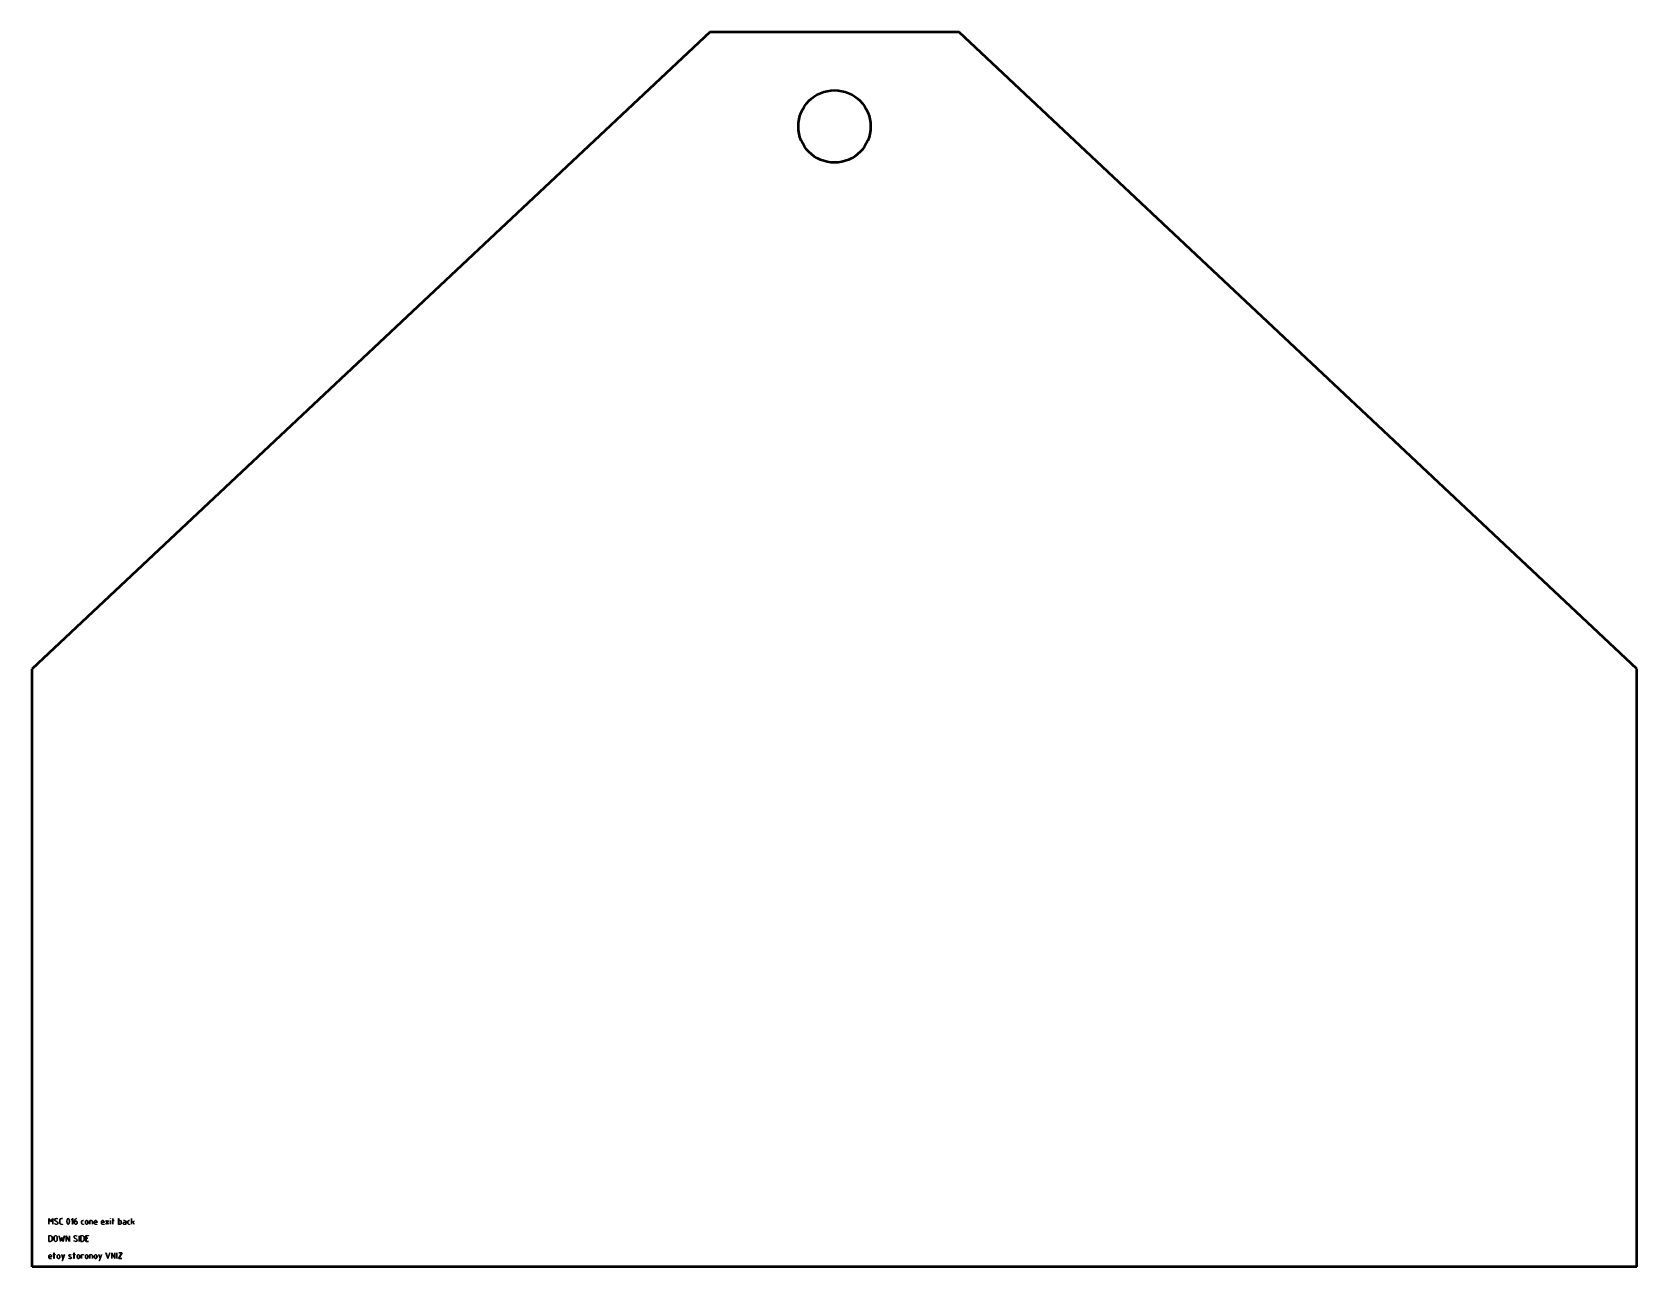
# Model space of a CAD drawing. Header units: millimetres. Extents: x 0 to 1700, y -61 to 1248.
import ezdxf

# ---------------------------------------------------------------- set-up
doc = ezdxf.new("R2010")
doc.units = ezdxf.units.MM
for name, color, linetype, lineweight in [('IV_INTERIOR_PROFILES', 7, 'Continuous', 50), ('IV_MARK_SURFACE', 2, 'Continuous', 25), ('IV_OUTER_PROFILE', 7, 'Continuous', 50)]:
    doc.layers.add(name, color=color, linetype=linetype, lineweight=lineweight)

msp = doc.modelspace()

# ---------------------------------------------------------------- linework, layer by layer
at = {"layer": 'IV_INTERIOR_PROFILES'}
msp.add_circle((850, 1147.5), 38.3, dxfattribs=at)
at = {"layer": 'IV_MARK_SURFACE'}
for p, q in [((17.8, -10), (17.9, -10)), ((17.8, -16.1), (17.8, -10)), ((17.9, -16.1), (17.8, -16.1)), ((17.9, -10), (19.9, -13.3)), ((17.9, -10.3), (17.9, -16.1)), ((19.9, -13.5), (17.9, -10.3)), ((19.9, -13.3), (21.8, -10)), ((21.9, -10.3), (19.9, -13.5)), ((21.8, -10), (22, -10)), ((21.9, -16.1), (21.9, -10.3)), ((22, -16.1), (21.9, -16.1)), ((22, -10), (22, -16.1)), ((23.9, -11.4), (24.2, -10.4)), ((24, -12), (23.9, -11.4)), ((23.9, -15.5), (24, -15.4)), ((24.9, -16), (23.9, -15.5)), ((24.3, -10.5), (24, -11.4)), ((24, -11.4), (24.2, -12.1)), ((24.4, -12.5), (24, -12)), ((24, -15.4), (25.2, -15.9)), ((24.2, -10.4), (24.7, -10.1)), ((24.2, -12.1), (24.9, -12.6)), ((24.8, -10.2), (24.3, -10.5)), ((25.1, -12.9), (24.4, -12.5)), ((24.7, -10.1), (25.4, -9.9)), ((25.4, -10.1), (24.8, -10.2)), ((24.9, -12.6), (25.2, -12.8)), ((26, -16.2), (24.9, -16)), ((26.1, -13.4), (25.1, -12.9)), ((25.2, -12.8), (25.7, -13)), ((25.2, -15.9), (26, -16)), ((25.4, -9.9), (26.3, -10)), ((26, -10.2), (25.4, -10.1)), ((25.7, -13), (26.5, -13.4)), ((27, -10.5), (26, -10.2)), ((26, -16), (26.5, -15.9)), ((26.6, -16.1), (26, -16.2)), ((26.9, -13.9), (26.1, -13.4)), ((26.3, -10), (27, -10.3)), ((26.5, -13.4), (27.2, -14)), ((26.5, -15.9), (27, -15.6)), ((27.1, -15.7), (26.6, -16.1)), ((27.3, -14.8), (26.9, -13.9)), ((27, -10.3), (27, -10.5)), ((27, -15.6), (27.3, -14.8)), ((27.4, -14.8), (27.1, -15.7)), ((27.2, -14), (27.4, -14.8)), ((29.3, -11.7), (29.4, -11)), ((29.3, -14.4), (29.3, -11.7)), ((29.4, -15.2), (29.3, -14.4)), ((29.4, -11), (29.8, -10.4)), ((29.6, -11), (29.4, -11.7)), ((29.4, -11.7), (29.4, -14.4)), ((29.4, -14.4), (29.6, -15.1)), ((29.8, -15.7), (29.4, -15.2)), ((29.9, -10.5), (29.6, -11)), ((29.6, -15.1), (29.9, -15.6)), ((29.8, -10.4), (30.3, -10.1)), ((30.3, -16.1), (29.8, -15.7)), ((30.4, -10.2), (29.9, -10.5)), ((29.9, -15.6), (30.4, -15.9)), ((30.3, -10.1), (31.1, -9.9)), ((31.1, -16.2), (30.3, -16.1)), ((31.1, -10.1), (30.4, -10.2)), ((30.4, -15.9), (31.1, -16)), ((31.1, -9.9), (32.1, -9.9)), ((32.1, -10.1), (31.1, -10.1)), ((31.1, -16), (32.1, -16)), ((32.1, -16.2), (31.1, -16.2)), ((32.1, -9.9), (32.1, -10.1)), ((32.1, -16), (32.1, -16.2)), ((36.8, -12.8), (37, -11.5)), ((36.8, -13.3), (36.8, -12.8)), ((37, -14.7), (36.8, -13.3)), ((37.1, -11.4), (36.9, -12.8)), ((36.9, -12.8), (36.9, -13.3)), ((36.9, -13.3), (37.1, -14.6)), ((37, -11.5), (37.5, -10.3)), ((37.5, -15.8), (37, -14.7)), ((37.6, -10.4), (37.1, -11.4)), ((37.1, -14.6), (37.6, -15.7)), ((37.5, -10.3), (38.2, -9.9)), ((38.2, -16.2), (37.5, -15.8)), ((38.2, -10.1), (37.6, -10.4)), ((37.6, -15.7), (38.2, -16)), ((38.2, -9.9), (38.9, -10.3)), ((38.8, -10.4), (38.2, -10.1)), ((38.2, -16), (38.8, -15.7)), ((38.9, -15.8), (38.2, -16.2)), ((39.3, -11.4), (38.8, -10.4)), ((38.8, -15.7), (39.3, -14.7)), ((38.9, -10.3), (39.4, -11.4)), ((39.4, -14.6), (38.9, -15.8)), ((39.5, -12.8), (39.3, -11.4)), ((39.3, -14.7), (39.5, -13.3)), ((39.4, -11.4), (39.6, -12.8)), ((39.6, -13.3), (39.4, -14.6)), ((39.5, -13.3), (39.5, -12.8)), ((39.6, -12.8), (39.6, -13.3)), ((41.5, -11.3), (42.9, -10)), ((41.6, -11.4), (41.5, -11.3)), ((42.9, -10.2), (41.6, -11.4)), ((42.9, -10), (43, -10)), ((42.9, -16.1), (42.9, -10.2)), ((43, -16.1), (42.9, -16.1)), ((43, -10), (43, -16.1)), ((44.9, -12.9), (45.1, -11.8)), ((44.9, -14.8), (44.9, -12.9)), ((45.3, -15.7), (44.9, -14.8)), ((46.3, -12.8), (45, -12.8)), ((45, -12.8), (45, -12.8)), ((45, -12.8), (45, -12.9)), ((45, -12.9), (45, -14.8)), ((45, -14.8), (45.4, -15.6)), ((45.1, -11.8), (45.7, -10.8)), ((45.3, -11.7), (45.1, -12.7)), ((45.1, -12.7), (46.3, -12.7)), ((45.8, -10.9), (45.3, -11.7)), ((45.8, -16.1), (45.3, -15.7)), ((45.4, -15.6), (45.8, -15.9)), ((45.7, -10.8), (46.3, -10.3)), ((46.4, -10.4), (45.8, -10.9)), ((45.8, -15.9), (46.3, -16)), ((46.3, -16.2), (45.8, -16.1)), ((46.3, -10.3), (47, -9.9)), ((46.3, -12.7), (46.9, -12.7)), ((46.9, -12.9), (46.3, -12.8)), ((46.3, -16), (46.9, -15.9)), ((46.9, -16.1), (46.3, -16.2)), ((47, -10.1), (46.4, -10.4)), ((46.9, -12.7), (47.4, -13)), ((47.3, -13.1), (46.9, -12.9)), ((46.9, -15.9), (47.3, -15.6)), ((47.4, -15.7), (46.9, -16.1)), ((47, -9.9), (47, -10.1)), ((47.5, -13.4), (47.3, -13.1)), ((47.3, -15.6), (47.6, -14.6)), ((47.4, -13), (47.7, -13.4)), ((47.7, -15.2), (47.4, -15.7)), ((47.6, -14), (47.5, -13.4)), ((47.6, -14.6), (47.6, -14)), ((47.7, -13.4), (47.8, -14)), ((47.8, -14.6), (47.7, -15.2)), ((47.8, -14), (47.8, -14.6)), ((52.4, -13.2), (52.5, -12.8)), ((52.4, -14.9), (52.4, -13.2)), ((52.7, -15.8), (52.4, -14.9)), ((52.8, -12.4), (52.5, -13.2)), ((52.5, -12.8), (52.7, -12.4)), ((52.5, -13.2), (52.5, -14.9)), ((52.5, -14.9), (52.8, -15.7)), ((52.7, -12.4), (53.1, -12.1)), ((53.6, -16.2), (52.7, -15.8)), ((53.6, -12.1), (52.8, -12.4)), ((52.8, -15.7), (53.6, -16)), ((53.1, -12.1), (53.6, -12)), ((53.6, -12), (54.5, -12)), ((54.5, -12.1), (53.6, -12.1)), ((53.6, -16), (54.5, -16)), ((54.5, -16.2), (53.6, -16.2)), ((54.5, -12), (54.5, -12.1)), ((54.5, -16), (54.5, -16.2)), ((56.4, -13.4), (56.5, -12.9)), ((56.4, -14.8), (56.4, -13.4)), ((56.5, -15.3), (56.4, -14.8)), ((56.5, -12.9), (56.9, -12.4)), ((56.9, -15.8), (56.5, -15.3)), ((56.7, -12.9), (56.6, -13.4)), ((56.6, -13.4), (56.6, -14.8)), ((56.6, -14.8), (56.7, -15.3)), ((56.9, -12.5), (56.7, -12.9)), ((56.7, -15.3), (56.9, -15.7)), ((56.9, -12.4), (57.3, -12.1)), ((57.4, -12.2), (56.9, -12.5)), ((56.9, -15.7), (57.4, -16)), ((57.3, -16.1), (56.9, -15.8)), ((57.3, -12.1), (57.9, -12)), ((57.9, -16.2), (57.3, -16.1)), ((57.9, -12.1), (57.4, -12.2)), ((57.4, -16), (57.9, -16)), ((57.9, -12), (58.4, -12.1)), ((58.4, -12.2), (57.9, -12.1)), ((57.9, -16), (58.4, -16)), ((58.4, -16.1), (57.9, -16.2)), ((58.4, -12.1), (58.9, -12.4)), ((58.8, -12.5), (58.4, -12.2)), ((58.4, -16), (58.8, -15.7)), ((58.9, -15.8), (58.4, -16.1)), ((59.1, -12.9), (58.8, -12.5)), ((58.8, -15.7), (59.1, -15.3)), ((58.9, -12.4), (59.2, -12.9)), ((59.2, -15.3), (58.9, -15.8)), ((59.1, -13.4), (59.1, -12.9)), ((59.1, -14.8), (59.1, -13.4)), ((59.1, -15.3), (59.1, -14.8)), ((59.2, -12.9), (59.3, -13.4)), ((59.3, -14.8), (59.2, -15.3)), ((59.3, -13.4), (59.3, -14.8)), ((61.2, -12), (62.8, -12)), ((61.2, -16.1), (61.2, -12)), ((61.3, -16.1), (61.2, -16.1)), ((61.3, -12.1), (61.3, -16.1)), ((62.8, -12.1), (61.3, -12.1)), ((62.8, -12), (63.7, -12.4)), ((63.6, -12.4), (62.8, -12.1)), ((63.9, -13.2), (63.6, -12.4)), ((63.7, -12.4), (64, -13.2)), ((63.9, -16.1), (63.9, -13.2)), ((64, -16.1), (63.9, -16.1)), ((64, -13.2), (64, -16.1)), ((65.9, -13.4), (66, -12.9)), ((65.9, -14.8), (65.9, -13.4)), ((66, -15.5), (65.9, -14.8)), ((66, -12.9), (66.3, -12.4)), ((66.3, -15.9), (66, -15.5)), ((66.2, -12.9), (66.1, -13.4)), ((66.1, -13.4), (66.1, -14)), ((66.1, -14), (68.6, -14)), ((66.1, -14.2), (66.1, -14.8)), ((68.8, -14.2), (66.1, -14.2)), ((66.1, -14.8), (66.1, -15.4)), ((66.1, -15.4), (66.4, -15.8)), ((66.4, -12.5), (66.2, -12.9)), ((66.3, -12.4), (66.8, -12.1)), ((66.7, -16.1), (66.3, -15.9)), ((66.9, -12.2), (66.4, -12.5)), ((66.4, -15.8), (66.7, -16)), ((66.7, -16), (67.3, -16)), ((67.3, -16.2), (66.7, -16.1)), ((66.8, -12.1), (67.4, -12)), ((67.4, -12.1), (66.9, -12.2)), ((67.3, -16), (68.7, -16)), ((68.7, -16.2), (67.3, -16.2)), ((67.4, -12), (67.9, -12.1)), ((67.9, -12.2), (67.4, -12.1)), ((67.9, -12.1), (68.4, -12.4)), ((68.3, -12.5), (67.9, -12.2)), ((68.5, -12.9), (68.3, -12.5)), ((68.4, -12.4), (68.7, -12.9)), ((68.6, -13.4), (68.5, -12.9)), ((68.6, -14), (68.6, -13.4)), ((68.7, -12.9), (68.8, -13.4)), ((68.7, -16), (68.7, -16.2)), ((68.8, -13.4), (68.8, -14.2)), ((73.4, -13.4), (73.5, -12.9)), ((73.4, -14.8), (73.4, -13.4)), ((73.5, -15.5), (73.4, -14.8)), ((73.5, -12.9), (73.8, -12.4)), ((73.6, -12.9), (73.5, -13.4)), ((73.5, -13.4), (73.5, -14)), ((73.5, -14), (76.1, -14)), ((73.5, -14.2), (73.5, -14.8)), ((76.2, -14.2), (73.5, -14.2)), ((73.5, -14.8), (73.6, -15.4)), ((73.7, -15.9), (73.5, -15.5)), ((73.9, -12.5), (73.6, -12.9)), ((73.6, -15.4), (73.8, -15.8)), ((74.1, -16.1), (73.7, -15.9)), ((73.8, -12.4), (74.3, -12.1)), ((73.8, -15.8), (74.2, -16)), ((74.3, -12.2), (73.9, -12.5)), ((74.7, -16.2), (74.1, -16.1)), ((74.2, -16), (74.7, -16)), ((74.3, -12.1), (74.8, -12)), ((74.8, -12.1), (74.3, -12.2)), ((74.7, -16), (76.2, -16)), ((76.2, -16.2), (74.7, -16.2)), ((74.8, -12), (75.4, -12.1)), ((75.3, -12.2), (74.8, -12.1)), ((75.7, -12.5), (75.3, -12.2)), ((75.4, -12.1), (75.8, -12.4)), ((76, -12.9), (75.7, -12.5)), ((75.8, -12.4), (76.1, -12.9)), ((76.1, -13.4), (76, -12.9)), ((76.1, -12.9), (76.2, -13.4)), ((76.1, -14), (76.1, -13.4)), ((76.2, -13.4), (76.2, -14.2)), ((76.2, -16), (76.2, -16.2)), ((78.2, -12.1), (78.3, -12)), ((79.5, -14.1), (78.2, -12.1)), ((78.2, -16.1), (79.5, -14.1)), ((78.3, -16.1), (78.2, -16.1)), ((78.3, -12), (79.6, -14)), ((79.6, -14.2), (78.3, -16.1)), ((79.6, -14), (80.9, -12)), ((80.9, -16.1), (79.6, -14.2)), ((81, -12.1), (79.7, -14.1)), ((79.7, -14.1), (81, -16.1)), ((80.9, -12), (81, -12.1)), ((81, -16.1), (80.9, -16.1)), ((82.9, -10), (83, -10)), ((82.9, -10.3), (82.9, -10)), ((83, -10.3), (82.9, -10.3)), ((82.9, -12), (83, -12)), ((82.9, -16.1), (82.9, -12)), ((83, -16.1), (82.9, -16.1)), ((83, -10), (83, -10.3)), ((83, -12), (83, -16.1)), ((85, -12), (85.6, -12)), ((85, -12.1), (85, -12)), ((85.6, -12.1), (85, -12.1)), ((85.6, -10), (85.7, -10)), ((85.6, -12), (85.6, -10)), ((85.6, -16.1), (85.6, -12.1)), ((85.7, -16.1), (85.6, -16.1)), ((85.7, -10), (85.7, -12)), ((85.7, -12), (87, -12)), ((85.7, -12.1), (85.7, -16.1)), ((87, -12.1), (85.7, -12.1)), ((87, -12), (87, -12.1)), ((91.7, -10), (91.8, -10)), ((91.7, -16.2), (91.7, -10)), ((93.3, -16.2), (91.7, -16.2)), ((91.8, -10), (91.8, -12)), ((91.8, -12), (93.3, -12)), ((93.3, -12.1), (91.8, -12.1)), ((91.8, -12.1), (91.8, -16)), ((91.8, -16), (93.3, -16)), ((93.3, -12), (94.2, -12.4)), ((94.1, -12.4), (93.3, -12.1)), ((93.3, -16), (94.1, -15.7)), ((94.2, -15.8), (93.3, -16.2)), ((94.4, -13.2), (94.1, -12.4)), ((94.1, -15.7), (94.4, -14.9)), ((94.2, -12.4), (94.5, -13.2)), ((94.5, -14.9), (94.2, -15.8)), ((94.4, -14.9), (94.4, -13.2)), ((94.5, -13.2), (94.5, -14.9)), ((96.4, -15.1), (96.6, -14.5)), ((96.6, -15.7), (96.4, -15.1)), ((96.6, -14.5), (96.9, -14.2)), ((96.8, -14.4), (96.6, -15.1)), ((96.6, -15.1), (96.7, -15.6)), ((97, -16), (96.6, -15.7)), ((96.7, -15.6), (97, -15.9)), ((97.6, -14.2), (96.8, -14.4)), ((96.9, -12), (97.9, -12)), ((96.9, -12.1), (96.9, -12)), ((97.9, -12.1), (96.9, -12.1)), ((96.9, -14.2), (97.6, -14)), ((97, -15.9), (97.6, -16)), ((97.6, -16.2), (97, -16)), ((97.6, -14), (99.2, -14)), ((99.2, -14.2), (97.6, -14.2)), ((97.6, -16), (99.2, -16)), ((99.3, -16.2), (97.6, -16.2)), ((97.9, -12), (98.8, -12.2)), ((98.7, -12.3), (97.9, -12.1)), ((99, -12.7), (98.7, -12.3)), ((98.8, -12.2), (99.2, -12.7)), ((99.2, -13.3), (99, -12.7)), ((99.2, -12.7), (99.3, -13.3)), ((99.2, -14), (99.2, -13.3)), ((99.2, -16), (99.2, -14.2)), ((99.3, -13.3), (99.3, -16.2)), ((101.2, -13.2), (101.3, -12.8)), ((101.2, -14.9), (101.2, -13.2)), ((101.6, -15.8), (101.2, -14.9)), ((101.7, -12.4), (101.3, -13.2)), ((101.3, -12.8), (101.6, -12.4)), ((101.3, -13.2), (101.3, -14.9)), ((101.3, -14.9), (101.7, -15.7)), ((101.6, -12.4), (102, -12.1)), ((102.5, -16.2), (101.6, -15.8)), ((102.5, -12.1), (101.7, -12.4)), ((101.7, -15.7), (102.5, -16)), ((102, -12.1), (102.5, -12)), ((102.5, -12), (103.3, -12)), ((103.3, -12.1), (102.5, -12.1)), ((102.5, -16), (103.3, -16)), ((103.3, -16.2), (102.5, -16.2)), ((103.3, -12), (103.3, -12.1)), ((103.3, -16), (103.3, -16.2)), ((105.3, -10), (105.4, -10)), ((105.3, -16.1), (105.3, -10)), ((105.4, -16.1), (105.3, -16.1)), ((105.4, -10), (105.4, -14)), ((105.4, -14), (108, -12.7)), ((106.7, -13.5), (105.4, -14.1)), ((105.4, -14.1), (105.4, -16.1)), ((108, -16.1), (106.7, -13.5)), ((108.1, -12.8), (106.8, -13.4)), ((106.8, -13.4), (108.1, -16.1)), ((108, -12.7), (108.1, -12.8)), ((108.1, -16.1), (108, -16.1)), ((17.8, -28.1), (19.4, -28.1)), ((17.8, -34.3), (17.8, -28.1)), ((19.4, -28.2), (17.9, -28.2)), ((17.9, -28.2), (17.9, -34.2)), ((19.4, -28.1), (20, -28.2)), ((20, -28.4), (19.4, -28.2)), ((20, -28.2), (20.6, -28.6)), ((20.5, -28.7), (20, -28.4)), ((20, -34.1), (20.5, -33.7)), ((20.6, -33.9), (20, -34.2)), ((21, -29.3), (20.5, -28.7)), ((20.5, -33.7), (21, -33.1)), ((20.6, -28.6), (21.1, -29.2)), ((21.1, -33.2), (20.6, -33.9)), ((21.2, -30), (21, -29.3)), ((21, -33.1), (21.2, -32.4)), ((21.1, -29.2), (21.3, -30)), ((21.3, -32.4), (21.1, -33.2)), ((21.2, -32.4), (21.2, -30)), ((21.3, -30), (21.3, -32.4)), ((23.2, -29.9), (23.3, -29.2)), ((23.2, -32.6), (23.2, -29.9)), ((23.3, -33.3), (23.2, -32.6)), ((23.3, -29.2), (23.7, -28.6)), ((23.5, -29.2), (23.3, -29.9)), ((23.3, -29.9), (23.3, -32.6)), ((23.3, -32.6), (23.5, -33.2)), ((23.7, -33.8), (23.3, -33.3)), ((23.8, -28.7), (23.5, -29.2)), ((23.5, -33.2), (23.8, -33.7)), ((23.7, -28.6), (24.3, -28.2)), ((24.3, -34.2), (23.7, -33.8)), ((24.3, -28.4), (23.8, -28.7)), ((23.8, -33.7), (24.3, -34.1)), ((24.3, -28.2), (25, -28.1)), ((25, -28.2), (24.3, -28.4)), ((25, -28.1), (25.7, -28.2)), ((25.6, -28.4), (25, -28.2)), ((26.1, -28.7), (25.6, -28.4)), ((25.6, -34.1), (26.1, -33.7)), ((26.2, -33.8), (25.6, -34.2)), ((25.7, -28.2), (26.2, -28.6)), ((26.5, -29.2), (26.1, -28.7)), ((26.1, -33.7), (26.5, -33.2)), ((26.2, -28.6), (26.6, -29.2)), ((26.6, -33.3), (26.2, -33.8)), ((26.6, -29.9), (26.5, -29.2)), ((26.5, -33.2), (26.6, -32.6)), ((26.6, -29.2), (26.7, -29.9)), ((26.6, -32.6), (26.6, -29.9)), ((26.7, -32.6), (26.6, -33.3)), ((26.7, -29.9), (26.7, -32.6)), ((28.6, -28.2), (28.8, -28.2)), ((30, -34.3), (28.6, -28.2)), ((28.8, -28.2), (30.1, -34)), ((30.1, -34), (31.4, -29.9)), ((31.4, -30.4), (30.1, -34.3)), ((31.4, -29.9), (32.8, -34)), ((32.7, -34.3), (31.4, -30.4)), ((32.8, -34), (34.1, -28.2)), ((34.2, -28.2), (32.8, -34.3)), ((34.1, -28.2), (34.2, -28.2)), ((36.1, -28.2), (36.2, -28.2)), ((36.1, -34.3), (36.1, -28.2)), ((36.2, -28.2), (39.5, -34)), ((36.2, -28.4), (36.2, -34.3)), ((39.5, -34.3), (36.2, -28.4)), ((39.5, -28.2), (39.6, -28.2)), ((39.5, -34), (39.5, -28.2)), ((39.6, -28.2), (39.6, -34.3)), ((44.2, -29.5), (44.6, -28.6)), ((44.4, -30.1), (44.2, -29.5)), ((44.3, -33.5), (45.6, -34)), ((44.3, -33.6), (44.3, -33.5)), ((45.3, -34.1), (44.3, -33.6)), ((44.7, -28.7), (44.4, -29.5)), ((44.4, -29.5), (44.6, -30.3)), ((44.8, -30.6), (44.4, -30.1)), ((44.6, -28.6), (45.1, -28.2)), ((44.6, -30.3), (45.2, -30.8)), ((45.1, -28.3), (44.7, -28.7)), ((45.4, -31), (44.8, -30.6)), ((45.1, -28.2), (45.7, -28.1)), ((45.7, -28.2), (45.1, -28.3)), ((45.2, -30.8), (45.5, -30.9)), ((46.5, -31.5), (45.4, -31)), ((45.5, -30.9), (46, -31.2)), ((45.7, -28.1), (46.6, -28.2)), ((46.4, -28.3), (45.7, -28.2)), ((46, -31.2), (46.8, -31.6)), ((47.3, -28.6), (46.4, -28.3)), ((47.3, -32.1), (46.5, -31.5)), ((46.6, -28.2), (47.4, -28.5)), ((46.8, -31.6), (47.5, -32.2)), ((46.9, -34.1), (47.3, -33.8)), ((47.4, -33.9), (46.9, -34.2)), ((47.4, -28.5), (47.3, -28.6)), ((47.6, -32.9), (47.3, -32.1)), ((47.3, -33.8), (47.6, -32.9)), ((47.8, -32.9), (47.4, -33.9)), ((47.5, -32.2), (47.8, -32.9)), ((49.7, -28.2), (49.8, -28.2)), ((49.7, -34.3), (49.7, -28.2)), ((49.8, -28.2), (49.8, -34.3)), ((51.7, -28.1), (53.3, -28.1)), ((51.7, -34.3), (51.7, -28.1)), ((53.3, -28.2), (51.8, -28.2)), ((51.8, -28.2), (51.8, -34.2)), ((53.3, -28.1), (53.9, -28.2)), ((53.9, -28.4), (53.3, -28.2)), ((53.9, -28.2), (54.5, -28.6)), ((54.4, -28.7), (53.9, -28.4)), ((53.9, -34.1), (54.4, -33.7)), ((54.5, -33.9), (53.9, -34.2)), ((54.9, -29.3), (54.4, -28.7)), ((54.4, -33.7), (54.9, -33.1)), ((54.5, -28.6), (55, -29.2)), ((55, -33.2), (54.5, -33.9)), ((55.1, -30), (54.9, -29.3)), ((54.9, -33.1), (55.1, -32.4)), ((55, -29.2), (55.2, -30)), ((55.2, -32.4), (55, -33.2)), ((55.1, -32.4), (55.1, -30)), ((55.2, -30), (55.2, -32.4)), ((57.1, -28.1), (59.9, -28.1)), ((57.1, -34.3), (57.1, -28.1)), ((57.2, -28.2), (57.2, -30.8)), ((59.9, -28.2), (57.2, -28.2)), ((57.2, -30.8), (59.2, -30.8)), ((57.2, -30.9), (57.2, -34.2)), ((59.2, -30.9), (57.2, -30.9)), ((59.2, -30.8), (59.2, -30.9)), ((59.9, -28.1), (59.9, -28.2)), ((19.4, -34.3), (17.8, -34.3)), ((17.8, -49.7), (17.9, -49.2)), ((17.8, -51.1), (17.8, -49.7)), ((17.9, -34.2), (19.4, -34.2)), ((17.9, -49.2), (18.2, -48.7)), ((18, -49.2), (17.9, -49.7)), ((17.9, -49.7), (17.9, -50.3)), ((17.9, -50.3), (20.5, -50.3)), ((17.9, -50.5), (17.9, -51.1)), ((20.6, -50.5), (17.9, -50.5)), ((18.3, -48.8), (18, -49.2)), ((18.2, -48.7), (18.7, -48.4)), ((18.7, -48.5), (18.3, -48.8)), ((18.7, -48.4), (19.2, -48.3)), ((19.2, -48.4), (18.7, -48.5)), ((19.2, -48.3), (19.8, -48.4)), ((19.7, -48.5), (19.2, -48.4)), ((19.4, -34.2), (20, -34.1)), ((20, -34.2), (19.4, -34.3)), ((20.1, -48.8), (19.7, -48.5)), ((19.8, -48.4), (20.2, -48.7)), ((20.4, -49.2), (20.1, -48.8)), ((20.2, -48.7), (20.5, -49.2)), ((20.5, -49.7), (20.4, -49.2)), ((20.5, -49.2), (20.6, -49.7)), ((20.5, -50.3), (20.5, -49.7)), ((20.6, -49.7), (20.6, -50.5)), ((22.6, -48.3), (23.2, -48.3)), ((22.6, -48.4), (22.6, -48.3)), ((23.2, -48.4), (22.6, -48.4)), ((23.2, -46.3), (23.3, -46.3)), ((23.2, -48.3), (23.2, -46.3)), ((23.2, -52.4), (23.2, -48.4)), ((23.3, -46.3), (23.3, -48.3)), ((23.3, -48.3), (24.6, -48.3)), ((23.3, -48.4), (23.3, -52.4)), ((24.6, -48.4), (23.3, -48.4)), ((24.3, -34.1), (25, -34.2)), ((25, -34.3), (24.3, -34.2)), ((24.6, -48.3), (24.6, -48.4)), ((25, -34.2), (25.6, -34.1)), ((25.6, -34.2), (25, -34.3)), ((26.6, -49.7), (26.7, -49.2)), ((26.6, -51.1), (26.6, -49.7)), ((26.7, -49.2), (27, -48.7)), ((26.8, -49.2), (26.7, -49.7)), ((26.7, -49.7), (26.7, -51.1)), ((27.1, -48.8), (26.8, -49.2)), ((27, -48.7), (27.5, -48.4)), ((27.5, -48.5), (27.1, -48.8)), ((27.5, -48.4), (28, -48.3)), ((28, -48.4), (27.5, -48.5)), ((28, -48.3), (28.6, -48.4)), ((28.5, -48.5), (28, -48.4)), ((28.9, -48.8), (28.5, -48.5)), ((28.6, -48.4), (29, -48.7)), ((29.2, -49.2), (28.9, -48.8)), ((29, -48.7), (29.4, -49.2)), ((29.3, -49.7), (29.2, -49.2)), ((29.3, -51.1), (29.3, -49.7)), ((29.4, -49.2), (29.5, -49.7)), ((29.5, -49.7), (29.5, -51.1)), ((30.1, -34.3), (30, -34.3)), ((31.4, -48.4), (31.5, -48.3)), ((32.7, -52.4), (31.4, -48.4)), ((31.5, -48.3), (32.8, -52.2)), ((34.2, -48.4), (32.2, -54.5)), ((32.8, -34.3), (32.7, -34.3)), ((32.8, -52.2), (34.1, -48.3)), ((34.1, -48.3), (34.2, -48.4)), ((36.2, -34.3), (36.1, -34.3)), ((38.8, -49.2), (39.1, -48.5)), ((39, -49.7), (38.8, -49.2)), ((39.2, -48.6), (38.9, -49.2)), ((38.9, -49.2), (39.3, -49.8)), ((39.5, -50.1), (39, -49.7)), ((39.1, -48.5), (39.9, -48.3)), ((39.9, -48.4), (39.2, -48.6)), ((39.3, -49.8), (39.5, -50)), ((39.6, -34.3), (39.5, -34.3)), ((39.5, -50), (40, -50.2)), ((40.5, -50.6), (39.5, -50.1)), ((39.9, -48.3), (41.2, -48.6)), ((40.4, -48.5), (39.9, -48.4)), ((40, -50.2), (41.3, -50.9)), ((41.1, -48.8), (40.4, -48.5)), ((41, -50.8), (40.5, -50.6)), ((41.2, -50.9), (41, -50.8)), ((41.2, -48.6), (41.1, -48.8)), ((41.5, -51.6), (41.2, -50.9)), ((41.3, -50.9), (41.7, -51.6)), ((43.6, -48.3), (44.2, -48.3)), ((43.6, -48.4), (43.6, -48.3)), ((44.2, -48.4), (43.6, -48.4)), ((44.2, -46.3), (44.4, -46.3)), ((44.2, -48.3), (44.2, -46.3)), ((44.2, -52.4), (44.2, -48.4)), ((44.4, -46.3), (44.4, -48.3)), ((44.4, -48.3), (45.7, -48.3)), ((44.4, -48.4), (44.4, -52.4)), ((45.7, -48.4), (44.4, -48.4)), ((46.3, -34.3), (45.3, -34.1)), ((45.6, -34), (46.3, -34.2)), ((45.7, -48.3), (45.7, -48.4)), ((46.3, -34.2), (46.9, -34.1)), ((46.9, -34.2), (46.3, -34.3)), ((47.6, -49.7), (47.7, -49.2)), ((47.6, -51.1), (47.6, -49.7)), ((47.7, -49.2), (48, -48.7)), ((47.9, -49.2), (47.8, -49.7)), ((47.8, -49.7), (47.8, -51.1)), ((48.1, -48.8), (47.9, -49.2)), ((48, -48.7), (48.5, -48.4)), ((48.6, -48.5), (48.1, -48.8)), ((48.5, -48.4), (49.1, -48.3)), ((49.1, -48.4), (48.6, -48.5)), ((49.1, -48.3), (49.6, -48.4)), ((49.6, -48.5), (49.1, -48.4)), ((49.6, -48.4), (50.1, -48.7)), ((50, -48.8), (49.6, -48.5)), ((49.8, -34.3), (49.7, -34.3)), ((50.2, -49.2), (50, -48.8)), ((50.1, -48.7), (50.4, -49.2)), ((50.3, -49.7), (50.2, -49.2)), ((50.3, -51.1), (50.3, -49.7)), ((50.4, -49.2), (50.5, -49.7)), ((50.5, -49.7), (50.5, -51.1)), ((53.3, -34.3), (51.7, -34.3)), ((51.8, -34.2), (53.3, -34.2)), ((52.4, -48.3), (54.6, -48.3)), ((52.4, -52.4), (52.4, -48.3)), ((52.5, -48.4), (52.5, -52.4)), ((54.4, -48.4), (52.5, -48.4)), ((53.3, -34.2), (53.9, -34.1)), ((53.9, -34.2), (53.3, -34.3)), ((54.4, -49), (54.4, -48.4)), ((54.6, -49), (54.4, -49)), ((54.6, -48.3), (54.6, -49)), ((56.5, -49.7), (56.6, -49.2)), ((56.5, -51.1), (56.5, -49.7)), ((56.6, -49.2), (56.9, -48.7)), ((56.7, -49.2), (56.6, -49.7)), ((56.6, -49.7), (56.6, -51.1)), ((57, -48.8), (56.7, -49.2)), ((56.9, -48.7), (57.3, -48.4)), ((57.4, -48.5), (57, -48.8)), ((59.9, -34.3), (57.1, -34.3)), ((57.2, -34.2), (59.9, -34.2)), ((57.3, -48.4), (57.9, -48.3)), ((57.9, -48.4), (57.4, -48.5)), ((57.9, -48.3), (58.4, -48.4)), ((58.4, -48.5), (57.9, -48.4)), ((58.4, -48.4), (58.9, -48.7)), ((58.8, -48.8), (58.4, -48.5)), ((59.1, -49.2), (58.8, -48.8)), ((58.9, -48.7), (59.2, -49.2)), ((59.2, -49.7), (59.1, -49.2)), ((59.2, -49.2), (59.3, -49.7)), ((59.2, -51.1), (59.2, -49.7)), ((59.3, -49.7), (59.3, -51.1)), ((59.9, -34.2), (59.9, -34.3)), ((61.2, -48.3), (62.8, -48.3)), ((61.2, -52.4), (61.2, -48.3)), ((61.3, -48.4), (61.3, -52.4)), ((62.8, -48.4), (61.3, -48.4)), ((62.8, -48.3), (63.7, -48.7)), ((63.6, -48.8), (62.8, -48.4)), ((63.9, -49.6), (63.6, -48.8)), ((63.7, -48.7), (64, -49.6)), ((63.9, -52.4), (63.9, -49.6)), ((64, -49.6), (64, -52.4)), ((65.9, -49.7), (66, -49.2)), ((65.9, -51.1), (65.9, -49.7)), ((66, -49.2), (66.4, -48.7)), ((66.2, -49.2), (66.1, -49.7)), ((66.1, -49.7), (66.1, -51.1)), ((66.5, -48.8), (66.2, -49.2)), ((66.4, -48.7), (66.8, -48.4)), ((66.9, -48.5), (66.5, -48.8)), ((66.8, -48.4), (67.4, -48.3)), ((67.4, -48.4), (66.9, -48.5)), ((67.4, -48.3), (67.9, -48.4)), ((67.9, -48.5), (67.4, -48.4)), ((67.9, -48.4), (68.4, -48.7)), ((68.3, -48.8), (67.9, -48.5)), ((68.6, -49.2), (68.3, -48.8)), ((68.4, -48.7), (68.7, -49.2)), ((68.7, -49.7), (68.6, -49.2)), ((68.7, -49.2), (68.8, -49.7)), ((68.7, -51.1), (68.7, -49.7)), ((68.8, -49.7), (68.8, -51.1)), ((70.7, -48.4), (70.8, -48.3)), ((72, -52.4), (70.7, -48.4)), ((70.8, -48.3), (72.1, -52.2)), ((73.5, -48.4), (71.5, -54.5)), ((72.1, -52.2), (73.4, -48.3)), ((73.4, -48.3), (73.5, -48.4)), ((78.2, -46.4), (78.3, -46.3)), ((80.2, -52.4), (78.2, -46.4)), ((78.3, -46.3), (80.3, -52.2)), ((80.3, -52.2), (82.2, -46.3)), ((82.4, -46.4), (80.3, -52.4)), ((82.2, -46.3), (82.4, -46.4)), ((84.3, -46.3), (84.4, -46.3)), ((84.3, -52.4), (84.3, -46.3)), ((84.4, -46.3), (87.6, -52.2)), ((84.4, -46.6), (84.4, -52.4)), ((87.6, -52.4), (84.4, -46.6)), ((87.6, -46.3), (87.8, -46.3)), ((87.6, -52.2), (87.6, -46.3)), ((87.8, -46.3), (87.8, -52.4)), ((89.7, -52.4), (89.7, -46.3)), ((89.7, -46.3), (89.8, -46.3)), ((89.8, -46.3), (89.8, -52.4)), ((91.7, -52.5), (95, -46.4)), ((91.8, -46.3), (95.3, -46.3)), ((91.8, -46.4), (91.8, -46.3)), ((95, -46.4), (91.8, -46.4)), ((95.3, -46.3), (91.9, -52.4)), ((17.9, -51.8), (17.8, -51.1)), ((17.9, -51.1), (18, -51.7)), ((18.1, -52.2), (17.9, -51.8)), ((18, -51.7), (18.2, -52.1)), ((18.5, -52.4), (18.1, -52.2)), ((18.2, -52.1), (18.6, -52.3)), ((19.1, -52.5), (18.5, -52.4)), ((18.6, -52.3), (19.1, -52.4)), ((19.1, -52.4), (20.6, -52.4)), ((20.6, -52.5), (19.1, -52.5)), ((20.6, -52.4), (20.6, -52.5)), ((23.3, -52.4), (23.2, -52.4)), ((26.7, -51.6), (26.6, -51.1)), ((26.7, -51.1), (26.8, -51.6)), ((27, -52.1), (26.7, -51.6)), ((26.8, -51.6), (27.1, -52)), ((27.5, -52.4), (27, -52.1)), ((27.1, -52), (27.5, -52.3)), ((27.5, -52.3), (28, -52.4)), ((28, -52.5), (27.5, -52.4)), ((28, -52.4), (28.5, -52.3)), ((28.6, -52.4), (28, -52.5)), ((28.5, -52.3), (28.9, -52)), ((29, -52.1), (28.6, -52.4)), ((28.9, -52), (29.2, -51.6)), ((29.4, -51.6), (29, -52.1)), ((29.2, -51.6), (29.3, -51.1)), ((29.5, -51.1), (29.4, -51.6)), ((31.4, -54.4), (32.1, -54.4)), ((31.4, -54.5), (31.4, -54.4)), ((32.2, -54.5), (31.4, -54.5)), ((32.1, -54.4), (32.7, -52.4)), ((38.9, -52), (39.6, -52.3)), ((38.9, -52.2), (38.9, -52)), ((40.2, -52.5), (38.9, -52.2)), ((39.6, -52.3), (40.2, -52.4)), ((40.2, -52.4), (41.2, -52.2)), ((40.9, -52.4), (40.2, -52.5)), ((41.3, -52.3), (40.9, -52.4)), ((41.2, -52.2), (41.5, -51.6)), ((41.6, -52), (41.3, -52.3)), ((41.7, -51.6), (41.6, -52)), ((44.4, -52.4), (44.2, -52.4)), ((47.7, -51.6), (47.6, -51.1)), ((48, -52.1), (47.7, -51.6)), ((47.8, -51.1), (47.9, -51.6)), ((47.9, -51.6), (48.1, -52)), ((48.5, -52.4), (48, -52.1)), ((48.1, -52), (48.6, -52.3)), ((49.1, -52.5), (48.5, -52.4)), ((48.6, -52.3), (49.1, -52.4)), ((49.1, -52.4), (49.6, -52.3)), ((49.6, -52.4), (49.1, -52.5)), ((49.6, -52.3), (50, -52)), ((50.1, -52.1), (49.6, -52.4)), ((50, -52), (50.2, -51.6)), ((50.4, -51.6), (50.1, -52.1)), ((50.2, -51.6), (50.3, -51.1)), ((50.5, -51.1), (50.4, -51.6)), ((52.5, -52.4), (52.4, -52.4)), ((56.6, -51.6), (56.5, -51.1)), ((56.6, -51.1), (56.7, -51.6)), ((56.9, -52.1), (56.6, -51.6)), ((56.7, -51.6), (57, -52)), ((57.3, -52.4), (56.9, -52.1)), ((57, -52), (57.4, -52.3)), ((57.9, -52.5), (57.3, -52.4)), ((57.4, -52.3), (57.9, -52.4)), ((57.9, -52.4), (58.4, -52.3)), ((58.4, -52.4), (57.9, -52.5)), ((58.4, -52.3), (58.8, -52)), ((58.9, -52.1), (58.4, -52.4)), ((58.8, -52), (59.1, -51.6)), ((59.2, -51.6), (58.9, -52.1)), ((59.1, -51.6), (59.2, -51.1)), ((59.3, -51.1), (59.2, -51.6)), ((61.3, -52.4), (61.2, -52.4)), ((64, -52.4), (63.9, -52.4)), ((66, -51.6), (65.9, -51.1)), ((66.4, -52.1), (66, -51.6)), ((66.1, -51.1), (66.2, -51.6)), ((66.2, -51.6), (66.5, -52)), ((66.8, -52.4), (66.4, -52.1)), ((66.5, -52), (66.9, -52.3)), ((67.4, -52.5), (66.8, -52.4)), ((66.9, -52.3), (67.4, -52.4)), ((67.4, -52.4), (67.9, -52.3)), ((67.9, -52.4), (67.4, -52.5)), ((67.9, -52.3), (68.3, -52)), ((68.4, -52.1), (67.9, -52.4)), ((68.3, -52), (68.6, -51.6)), ((68.7, -51.6), (68.4, -52.1)), ((68.6, -51.6), (68.7, -51.1)), ((68.8, -51.1), (68.7, -51.6)), ((70.8, -54.4), (71.4, -54.4)), ((70.8, -54.5), (70.8, -54.4)), ((71.5, -54.5), (70.8, -54.5)), ((71.4, -54.4), (72, -52.4)), ((80.3, -52.4), (80.2, -52.4)), ((84.4, -52.4), (84.3, -52.4)), ((87.8, -52.4), (87.6, -52.4)), ((89.8, -52.4), (89.7, -52.4)), ((95.2, -52.5), (91.7, -52.5)), ((91.9, -52.4), (95.2, -52.4)), ((95.2, -52.4), (95.2, -52.5))]:
    msp.add_line(p, q, dxfattribs=at)
at = {"layer": 'IV_OUTER_PROFILE'}
for p, q in [((717.8, 1247.5), (0, 572.5)), ((982.2, 1247.5), (717.8, 1247.5)), ((1700, 572.5), (982.2, 1247.5)), ((0, -61.3), (0, 572.5)), ((1700, -61.3), (1700, 572.5)), ((1700, -61.3), (0, -61.3))]:
    msp.add_line(p, q, dxfattribs=at)

doc.saveas('drawing.dxf')
